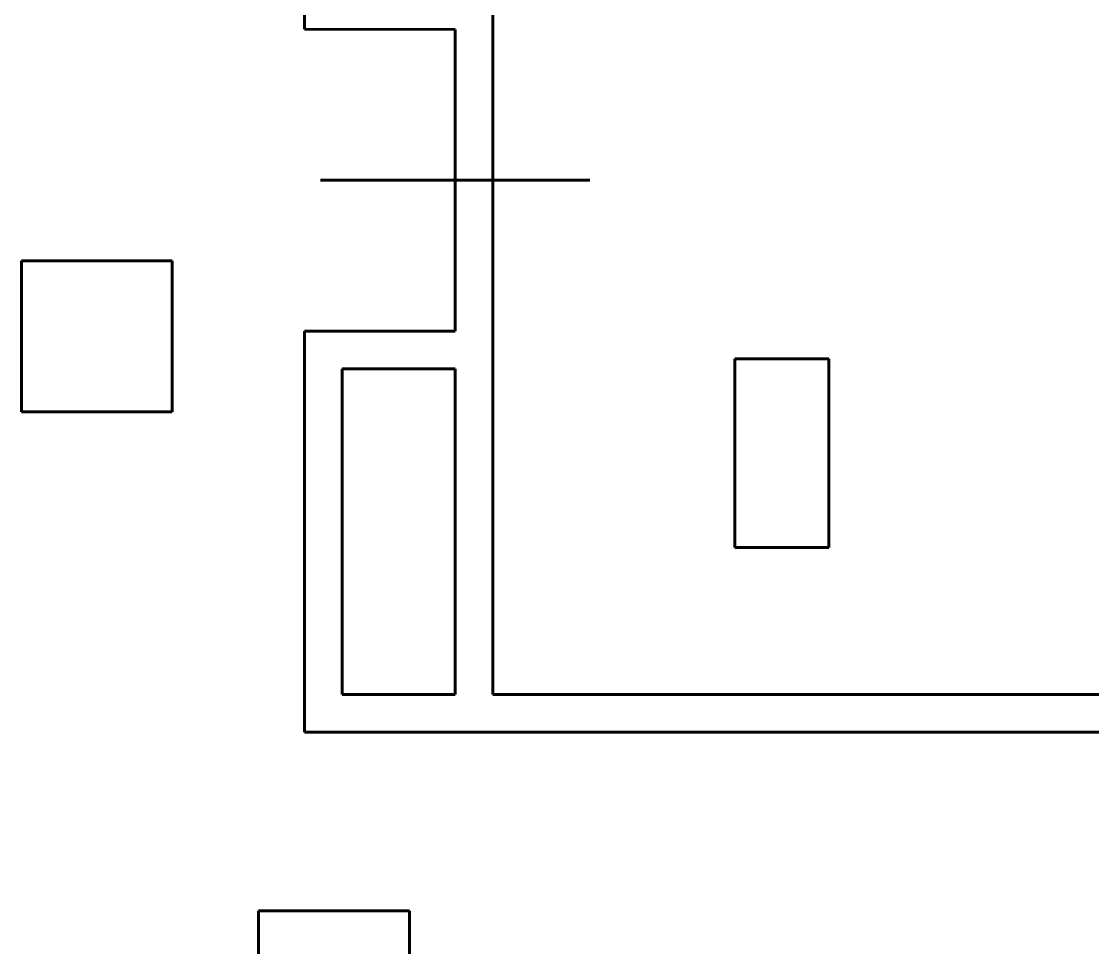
# Model space of a CAD drawing. Extents: x 0 to 297, y 0 to 292.
# Drawn here: x 218.35 to 232.55, y 97.5 to 109.78 of the extents above; entities that cross this region are included whole.
import ezdxf

# ---------------------------------------------------------------- set-up
doc = ezdxf.new("R2010")
doc.units = 0
doc.header["$MEASUREMENT"] = 0
doc.linetypes.add('K5LT_BASIC', pattern=[0])
doc.layers.add('Системный слой', color=7, linetype='Continuous')

# ---------------------------------------------------------------- blocks, each defined once
blk = doc.blocks.new('*U')
at = {"layer": 'Системный слой', "linetype": 'K5LT_BASIC', "lineweight": 60}
for p, q in [((220.349, 106.603), (218.349, 106.603)), ((218.349, 106.603), (218.349, 104.603)), ((220.349, 104.603), (220.349, 106.603)), ((229.056, 105.304), (227.806, 105.304)), ((227.806, 105.304), (227.806, 102.804)), ((229.056, 102.804), (229.056, 105.304)), ((218.349, 104.603), (220.349, 104.603)), ((227.806, 102.804), (229.056, 102.804)), ((223.494, 97.99), (221.494, 97.99)), ((221.494, 97.99), (221.494, 95.99)), ((223.494, 95.99), (223.494, 97.99))]:
    blk.add_line(p, q, dxfattribs=at)

msp = doc.modelspace()

# ---------------------------------------------------------------- linework, layer by layer
at = {"layer": 'Системный слой', "linetype": 'K5LT_BASIC', "lineweight": 60}
for p, q in [((224.601, 145.356), (224.601, 100.856)), ((224.601, 130.356), (224.601, 100.856)), ((222.101, 109.673), (222.102, 119.164)), ((224.101, 109.672), (222.101, 109.673)), ((224.101, 105.672), (224.101, 109.672)), ((222.315, 107.672), (225.887, 107.672)), ((222.101, 105.672), (222.101, 100.356)), ((224.101, 105.672), (222.101, 105.672)), ((222.601, 105.172), (222.601, 100.856)), ((222.601, 105.172), (224.101, 105.172)), ((224.101, 105.172), (224.101, 100.856)), ((222.601, 100.856), (224.101, 100.856)), ((224.101, 100.856), (222.601, 100.856)), ((225.85, 100.856), (224.601, 100.856)), ((224.601, 100.856), (245.851, 100.856)), ((245.851, 100.856), (225.85, 100.856)), ((225.85, 100.356), (222.101, 100.356)), ((245.85, 100.356), (225.85, 100.356))]:
    msp.add_line(p, q, dxfattribs=at)

# ---------------------------------------------------------------- block references
at = {"layer": 'Системный слой'}
msp.add_blockref('*U', (0, 0), dxfattribs=at)
msp.add_blockref('*U', (0, 0), dxfattribs=at)
msp.add_blockref('*U', (0, 0), dxfattribs=at)
msp.add_blockref('*U', (0, 0), dxfattribs=at)
msp.add_blockref('*U', (0, 0), dxfattribs=at)
msp.add_blockref('*U', (0, 0), dxfattribs=at)
msp.add_blockref('*U', (0, 0), dxfattribs=at)
msp.add_blockref('*U', (0, 0), dxfattribs=at)
msp.add_blockref('*U', (0, 0), dxfattribs=at)
msp.add_blockref('*U', (0, 0), dxfattribs=at)
msp.add_blockref('*U', (0, 0), dxfattribs=at)
msp.add_blockref('*U', (0, 0), dxfattribs=at)
msp.add_blockref('*U', (0, 0), dxfattribs=at)
msp.add_blockref('*U', (0, 0), dxfattribs=at)
msp.add_blockref('*U', (0, 0), dxfattribs=at)
msp.add_blockref('*U', (0, 0), dxfattribs=at)
msp.add_blockref('*U', (0, 0), dxfattribs=at)
msp.add_blockref('*U', (0, 0), dxfattribs=at)
msp.add_blockref('*U', (0, 0), dxfattribs=at)
msp.add_blockref('*U', (0, 0), dxfattribs=at)
msp.add_blockref('*U', (0, 0), dxfattribs=at)
msp.add_blockref('*U', (0, 0), dxfattribs=at)
msp.add_blockref('*U', (0, 0), dxfattribs=at)
msp.add_blockref('*U', (0, 0), dxfattribs=at)
msp.add_blockref('*U', (0, 0), dxfattribs=at)
msp.add_blockref('*U', (0, 0), dxfattribs=at)
msp.add_blockref('*U', (0, 0), dxfattribs=at)
msp.add_blockref('*U', (0, 0), dxfattribs=at)
msp.add_blockref('*U', (0, 0), dxfattribs=at)
msp.add_blockref('*U', (0, 0), dxfattribs=at)
msp.add_blockref('*U', (0, 0), dxfattribs=at)
msp.add_blockref('*U', (0, 0), dxfattribs=at)
msp.add_blockref('*U', (0, 0), dxfattribs=at)
msp.add_blockref('*U', (0, 0), dxfattribs=at)
msp.add_blockref('*U', (0, 0), dxfattribs=at)
msp.add_blockref('*U', (0, 0), dxfattribs=at)
msp.add_blockref('*U', (0, 0), dxfattribs=at)
msp.add_blockref('*U', (0, 0), dxfattribs=at)
msp.add_blockref('*U', (0, 0), dxfattribs=at)
msp.add_blockref('*U', (0, 0), dxfattribs=at)
msp.add_blockref('*U', (0, 0), dxfattribs=at)
msp.add_blockref('*U', (0, 0), dxfattribs=at)
msp.add_blockref('*U', (0, 0), dxfattribs=at)
msp.add_blockref('*U', (0, 0), dxfattribs=at)
msp.add_blockref('*U', (0, 0), dxfattribs=at)
msp.add_blockref('*U', (0, 0), dxfattribs=at)
msp.add_blockref('*U', (0, 0), dxfattribs=at)
msp.add_blockref('*U', (0, 0), dxfattribs=at)
msp.add_blockref('*U', (0, 0), dxfattribs=at)
msp.add_blockref('*U', (0, 0), dxfattribs=at)
msp.add_blockref('*U', (0, 0), dxfattribs=at)
msp.add_blockref('*U', (0, 0), dxfattribs=at)
msp.add_blockref('*U', (0, 0), dxfattribs=at)
msp.add_blockref('*U', (0, 0), dxfattribs=at)
msp.add_blockref('*U', (0, 0), dxfattribs=at)
msp.add_blockref('*U', (0, 0), dxfattribs=at)
msp.add_blockref('*U', (0, 0), dxfattribs=at)
msp.add_blockref('*U', (0, 0), dxfattribs=at)
msp.add_blockref('*U', (0, 0), dxfattribs=at)
msp.add_blockref('*U', (0, 0), dxfattribs=at)
msp.add_blockref('*U', (0, 0), dxfattribs=at)
msp.add_blockref('*U', (0, 0), dxfattribs=at)
msp.add_blockref('*U', (0, 0), dxfattribs=at)
msp.add_blockref('*U', (0, 0), dxfattribs=at)
msp.add_blockref('*U', (0, 0), dxfattribs=at)
msp.add_blockref('*U', (0, 0), dxfattribs=at)
msp.add_blockref('*U', (0, 0), dxfattribs=at)
msp.add_blockref('*U', (0, 0), dxfattribs=at)
msp.add_blockref('*U', (0, 0), dxfattribs=at)
msp.add_blockref('*U', (0, 0), dxfattribs=at)
msp.add_blockref('*U', (0, 0), dxfattribs=at)
msp.add_blockref('*U', (0, 0), dxfattribs=at)
msp.add_blockref('*U', (0, 0), dxfattribs=at)
msp.add_blockref('*U', (0, 0), dxfattribs=at)
msp.add_blockref('*U', (0, 0), dxfattribs=at)
msp.add_blockref('*U', (0, 0), dxfattribs=at)
msp.add_blockref('*U', (0, 0), dxfattribs=at)
msp.add_blockref('*U', (0, 0), dxfattribs=at)
msp.add_blockref('*U', (0, 0), dxfattribs=at)
msp.add_blockref('*U', (0, 0), dxfattribs=at)
msp.add_blockref('*U', (0, 0), dxfattribs=at)
msp.add_blockref('*U', (0, 0), dxfattribs=at)
msp.add_blockref('*U', (0, 0), dxfattribs=at)
msp.add_blockref('*U', (0, 0), dxfattribs=at)
msp.add_blockref('*U', (0, 0), dxfattribs=at)
msp.add_blockref('*U', (0, 0), dxfattribs=at)
msp.add_blockref('*U', (0, 0), dxfattribs=at)
msp.add_blockref('*U', (0, 0), dxfattribs=at)
msp.add_blockref('*U', (0, 0), dxfattribs=at)
msp.add_blockref('*U', (0, 0), dxfattribs=at)
msp.add_blockref('*U', (0, 0), dxfattribs=at)
msp.add_blockref('*U', (0, 0), dxfattribs=at)
msp.add_blockref('*U', (0, 0), dxfattribs=at)
msp.add_blockref('*U', (0, 0), dxfattribs=at)
msp.add_blockref('*U', (0, 0), dxfattribs=at)
msp.add_blockref('*U', (0, 0), dxfattribs=at)
msp.add_blockref('*U', (0, 0), dxfattribs=at)
msp.add_blockref('*U', (0, 0), dxfattribs=at)
msp.add_blockref('*U', (0, 0), dxfattribs=at)
msp.add_blockref('*U', (0, 0), dxfattribs=at)
msp.add_blockref('*U', (0, 0), dxfattribs=at)
msp.add_blockref('*U', (0, 0), dxfattribs=at)
msp.add_blockref('*U', (0, 0), dxfattribs=at)
msp.add_blockref('*U', (0, 0), dxfattribs=at)
msp.add_blockref('*U', (0, 0), dxfattribs=at)
msp.add_blockref('*U', (0, 0), dxfattribs=at)
msp.add_blockref('*U', (0, 0), dxfattribs=at)
msp.add_blockref('*U', (0, 0), dxfattribs=at)
msp.add_blockref('*U', (0, 0), dxfattribs=at)
msp.add_blockref('*U', (0, 0), dxfattribs=at)
msp.add_blockref('*U', (0, 0), dxfattribs=at)
msp.add_blockref('*U', (0, 0), dxfattribs=at)
msp.add_blockref('*U', (0, 0), dxfattribs=at)
msp.add_blockref('*U', (0, 0), dxfattribs=at)
msp.add_blockref('*U', (0, 0), dxfattribs=at)
msp.add_blockref('*U', (0, 0), dxfattribs=at)
msp.add_blockref('*U', (0, 0), dxfattribs=at)
msp.add_blockref('*U', (0, 0), dxfattribs=at)
msp.add_blockref('*U', (0, 0), dxfattribs=at)
msp.add_blockref('*U', (0, 0), dxfattribs=at)
msp.add_blockref('*U', (0, 0), dxfattribs=at)
msp.add_blockref('*U', (0, 0), dxfattribs=at)
msp.add_blockref('*U', (0, 0), dxfattribs=at)
msp.add_blockref('*U', (0, 0), dxfattribs=at)
msp.add_blockref('*U', (0, 0), dxfattribs=at)
msp.add_blockref('*U', (0, 0), dxfattribs=at)
msp.add_blockref('*U', (0, 0), dxfattribs=at)
msp.add_blockref('*U', (0, 0), dxfattribs=at)
msp.add_blockref('*U', (0, 0), dxfattribs=at)
msp.add_blockref('*U', (0, 0), dxfattribs=at)
msp.add_blockref('*U', (0, 0), dxfattribs=at)
msp.add_blockref('*U', (0, 0), dxfattribs=at)
msp.add_blockref('*U', (0, 0), dxfattribs=at)
msp.add_blockref('*U', (0, 0), dxfattribs=at)
msp.add_blockref('*U', (0, 0), dxfattribs=at)
msp.add_blockref('*U', (0, 0), dxfattribs=at)
msp.add_blockref('*U', (0, 0), dxfattribs=at)
msp.add_blockref('*U', (0, 0), dxfattribs=at)
msp.add_blockref('*U', (0, 0), dxfattribs=at)
msp.add_blockref('*U', (0, 0), dxfattribs=at)
msp.add_blockref('*U', (0, 0), dxfattribs=at)
msp.add_blockref('*U', (0, 0), dxfattribs=at)
msp.add_blockref('*U', (0, 0), dxfattribs=at)
msp.add_blockref('*U', (0, 0), dxfattribs=at)
msp.add_blockref('*U', (0, 0), dxfattribs=at)
msp.add_blockref('*U', (0, 0), dxfattribs=at)
msp.add_blockref('*U', (0, 0), dxfattribs=at)
msp.add_blockref('*U', (0, 0), dxfattribs=at)
msp.add_blockref('*U', (0, 0), dxfattribs=at)
msp.add_blockref('*U', (0, 0), dxfattribs=at)
msp.add_blockref('*U', (0, 0), dxfattribs=at)
msp.add_blockref('*U', (0, 0), dxfattribs=at)
msp.add_blockref('*U', (0, 0), dxfattribs=at)
msp.add_blockref('*U', (0, 0), dxfattribs=at)
msp.add_blockref('*U', (0, 0), dxfattribs=at)
msp.add_blockref('*U', (0, 0), dxfattribs=at)
msp.add_blockref('*U', (0, 0), dxfattribs=at)
msp.add_blockref('*U', (0, 0), dxfattribs=at)
msp.add_blockref('*U', (0, 0), dxfattribs=at)
msp.add_blockref('*U', (0, 0), dxfattribs=at)
msp.add_blockref('*U', (0, 0), dxfattribs=at)
msp.add_blockref('*U', (0, 0), dxfattribs=at)
msp.add_blockref('*U', (0, 0), dxfattribs=at)
msp.add_blockref('*U', (0, 0), dxfattribs=at)
msp.add_blockref('*U', (0, 0), dxfattribs=at)
msp.add_blockref('*U', (0, 0), dxfattribs=at)
msp.add_blockref('*U', (0, 0), dxfattribs=at)
msp.add_blockref('*U', (0, 0), dxfattribs=at)
msp.add_blockref('*U', (0, 0), dxfattribs=at)
msp.add_blockref('*U', (0, 0), dxfattribs=at)
msp.add_blockref('*U', (0, 0), dxfattribs=at)
msp.add_blockref('*U', (0, 0), dxfattribs=at)
msp.add_blockref('*U', (0, 0), dxfattribs=at)
msp.add_blockref('*U', (0, 0), dxfattribs=at)
msp.add_blockref('*U', (0, 0), dxfattribs=at)
msp.add_blockref('*U', (0, 0), dxfattribs=at)
msp.add_blockref('*U', (0, 0), dxfattribs=at)
msp.add_blockref('*U', (0, 0), dxfattribs=at)
msp.add_blockref('*U', (0, 0), dxfattribs=at)
msp.add_blockref('*U', (0, 0), dxfattribs=at)
msp.add_blockref('*U', (0, 0), dxfattribs=at)
msp.add_blockref('*U', (0, 0), dxfattribs=at)
msp.add_blockref('*U', (0, 0), dxfattribs=at)
msp.add_blockref('*U', (0, 0), dxfattribs=at)
msp.add_blockref('*U', (0, 0), dxfattribs=at)
msp.add_blockref('*U', (0, 0), dxfattribs=at)
msp.add_blockref('*U', (0, 0), dxfattribs=at)
msp.add_blockref('*U', (0, 0), dxfattribs=at)
msp.add_blockref('*U', (0, 0), dxfattribs=at)
msp.add_blockref('*U', (0, 0), dxfattribs=at)
msp.add_blockref('*U', (0, 0), dxfattribs=at)
msp.add_blockref('*U', (0, 0), dxfattribs=at)
msp.add_blockref('*U', (0, 0), dxfattribs=at)
msp.add_blockref('*U', (0, 0), dxfattribs=at)
msp.add_blockref('*U', (0, 0), dxfattribs=at)
msp.add_blockref('*U', (0, 0), dxfattribs=at)
msp.add_blockref('*U', (0, 0), dxfattribs=at)
msp.add_blockref('*U', (0, 0), dxfattribs=at)
msp.add_blockref('*U', (0, 0), dxfattribs=at)
msp.add_blockref('*U', (0, 0), dxfattribs=at)
msp.add_blockref('*U', (0, 0), dxfattribs=at)
msp.add_blockref('*U', (0, 0), dxfattribs=at)
msp.add_blockref('*U', (0, 0), dxfattribs=at)
msp.add_blockref('*U', (0, 0), dxfattribs=at)
msp.add_blockref('*U', (0, 0), dxfattribs=at)
msp.add_blockref('*U', (0, 0), dxfattribs=at)
msp.add_blockref('*U', (0, 0), dxfattribs=at)
msp.add_blockref('*U', (0, 0), dxfattribs=at)
msp.add_blockref('*U', (0, 0), dxfattribs=at)
msp.add_blockref('*U', (0, 0), dxfattribs=at)
msp.add_blockref('*U', (0, 0), dxfattribs=at)
msp.add_blockref('*U', (0, 0), dxfattribs=at)
msp.add_blockref('*U', (0, 0), dxfattribs=at)
msp.add_blockref('*U', (0, 0), dxfattribs=at)
msp.add_blockref('*U', (0, 0), dxfattribs=at)
msp.add_blockref('*U', (0, 0), dxfattribs=at)
msp.add_blockref('*U', (0, 0), dxfattribs=at)
msp.add_blockref('*U', (0, 0), dxfattribs=at)
msp.add_blockref('*U', (0, 0), dxfattribs=at)
msp.add_blockref('*U', (0, 0), dxfattribs=at)
msp.add_blockref('*U', (0, 0), dxfattribs=at)
msp.add_blockref('*U', (0, 0), dxfattribs=at)
msp.add_blockref('*U', (0, 0), dxfattribs=at)
msp.add_blockref('*U', (0, 0), dxfattribs=at)
msp.add_blockref('*U', (0, 0), dxfattribs=at)
msp.add_blockref('*U', (0, 0), dxfattribs=at)
msp.add_blockref('*U', (0, 0), dxfattribs=at)
msp.add_blockref('*U', (0, 0), dxfattribs=at)
msp.add_blockref('*U', (0, 0), dxfattribs=at)
msp.add_blockref('*U', (0, 0), dxfattribs=at)
msp.add_blockref('*U', (0, 0), dxfattribs=at)
msp.add_blockref('*U', (0, 0), dxfattribs=at)
msp.add_blockref('*U', (0, 0), dxfattribs=at)
msp.add_blockref('*U', (0, 0), dxfattribs=at)
msp.add_blockref('*U', (0, 0), dxfattribs=at)
msp.add_blockref('*U', (0, 0), dxfattribs=at)
msp.add_blockref('*U', (0, 0), dxfattribs=at)
msp.add_blockref('*U', (0, 0), dxfattribs=at)
msp.add_blockref('*U', (0, 0), dxfattribs=at)
msp.add_blockref('*U', (0, 0), dxfattribs=at)
msp.add_blockref('*U', (0, 0), dxfattribs=at)
msp.add_blockref('*U', (0, 0), dxfattribs=at)
msp.add_blockref('*U', (0, 0), dxfattribs=at)
msp.add_blockref('*U', (0, 0), dxfattribs=at)
msp.add_blockref('*U', (0, 0), dxfattribs=at)
msp.add_blockref('*U', (0, 0), dxfattribs=at)
msp.add_blockref('*U', (0, 0), dxfattribs=at)
msp.add_blockref('*U', (0, 0), dxfattribs=at)
msp.add_blockref('*U', (0, 0), dxfattribs=at)
msp.add_blockref('*U', (0, 0), dxfattribs=at)
msp.add_blockref('*U', (0, 0), dxfattribs=at)
msp.add_blockref('*U', (0, 0), dxfattribs=at)
msp.add_blockref('*U', (0, 0), dxfattribs=at)
msp.add_blockref('*U', (0, 0), dxfattribs=at)
msp.add_blockref('*U', (0, 0), dxfattribs=at)
msp.add_blockref('*U', (0, 0), dxfattribs=at)
msp.add_blockref('*U', (0, 0), dxfattribs=at)
msp.add_blockref('*U', (0, 0), dxfattribs=at)
msp.add_blockref('*U', (0, 0), dxfattribs=at)
msp.add_blockref('*U', (0, 0), dxfattribs=at)
msp.add_blockref('*U', (0, 0), dxfattribs=at)
msp.add_blockref('*U', (0, 0), dxfattribs=at)
msp.add_blockref('*U', (0, 0), dxfattribs=at)
msp.add_blockref('*U', (0, 0), dxfattribs=at)
msp.add_blockref('*U', (0, 0), dxfattribs=at)
msp.add_blockref('*U', (0, 0), dxfattribs=at)
msp.add_blockref('*U', (0, 0), dxfattribs=at)
msp.add_blockref('*U', (0, 0), dxfattribs=at)
msp.add_blockref('*U', (0, 0), dxfattribs=at)
msp.add_blockref('*U', (0, 0), dxfattribs=at)
msp.add_blockref('*U', (0, 0), dxfattribs=at)
msp.add_blockref('*U', (0, 0), dxfattribs=at)
msp.add_blockref('*U', (0, 0), dxfattribs=at)
msp.add_blockref('*U', (0, 0), dxfattribs=at)
msp.add_blockref('*U', (0, 0), dxfattribs=at)
msp.add_blockref('*U', (0, 0), dxfattribs=at)
msp.add_blockref('*U', (0, 0), dxfattribs=at)
msp.add_blockref('*U', (0, 0), dxfattribs=at)
msp.add_blockref('*U', (0, 0), dxfattribs=at)
msp.add_blockref('*U', (0, 0), dxfattribs=at)
msp.add_blockref('*U', (0, 0), dxfattribs=at)
msp.add_blockref('*U', (0, 0), dxfattribs=at)
msp.add_blockref('*U', (0, 0), dxfattribs=at)
msp.add_blockref('*U', (0, 0), dxfattribs=at)
msp.add_blockref('*U', (0, 0), dxfattribs=at)
msp.add_blockref('*U', (0, 0), dxfattribs=at)
msp.add_blockref('*U', (0, 0), dxfattribs=at)
msp.add_blockref('*U', (0, 0), dxfattribs=at)
msp.add_blockref('*U', (0, 0), dxfattribs=at)
msp.add_blockref('*U', (0, 0), dxfattribs=at)
msp.add_blockref('*U', (0, 0), dxfattribs=at)
msp.add_blockref('*U', (0, 0), dxfattribs=at)
msp.add_blockref('*U', (0, 0), dxfattribs=at)
msp.add_blockref('*U', (0, 0), dxfattribs=at)
msp.add_blockref('*U', (0, 0), dxfattribs=at)
msp.add_blockref('*U', (0, 0), dxfattribs=at)
msp.add_blockref('*U', (0, 0), dxfattribs=at)
msp.add_blockref('*U', (0, 0), dxfattribs=at)
msp.add_blockref('*U', (0, 0), dxfattribs=at)
msp.add_blockref('*U', (0, 0), dxfattribs=at)
msp.add_blockref('*U', (0, 0), dxfattribs=at)
msp.add_blockref('*U', (0, 0), dxfattribs=at)
msp.add_blockref('*U', (0, 0), dxfattribs=at)
msp.add_blockref('*U', (0, 0), dxfattribs=at)
msp.add_blockref('*U', (0, 0), dxfattribs=at)

doc.saveas('drawing.dxf')
